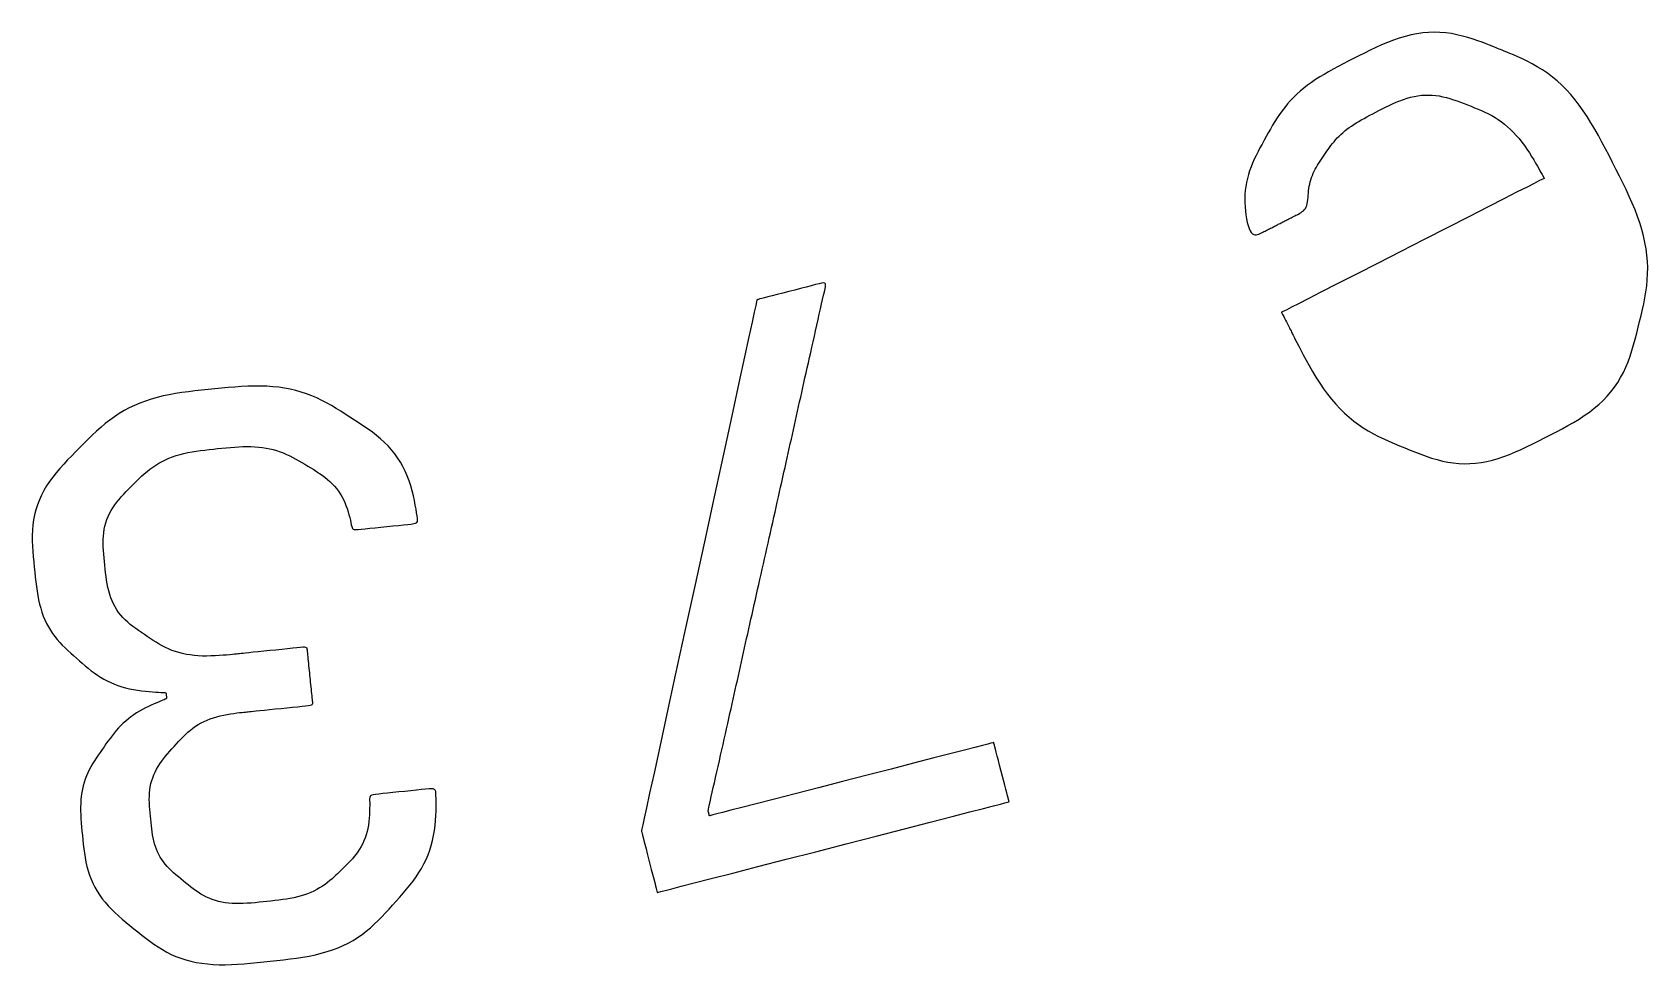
# Model space of a CAD drawing. Extents: x 1 to 47.3, y -47.1 to -0.8.
# Drawn here: x 24.94 to 34.74, y -47.11 to -41.45 of the extents above; entities that cross this region are included whole.
import ezdxf

# ---------------------------------------------------------------- set-up
doc = ezdxf.new("R2010")
doc.units = 0
doc.layers.add('LAYER 1', color=7, linetype='CONTINUOUS')

msp = doc.modelspace()

# ---------------------------------------------------------------- linework, layer by layer
at = {"layer": 'LAYER 1'}
for points in [[(33.5506, -41.4599), (33.5162, -41.4553), (33.4815, -41.4526), (33.4467, -41.4518), (33.4118, -41.4529), (33.3767, -41.4559), (33.3414, -41.4608), (33.306, -41.4677), (33.2705, -41.4764), (33.2348, -41.487), (33.199, -41.4993), (33.1632, -41.5132), (33.1276, -41.5282), (33.0923, -41.5441), (33.0575, -41.5606), (33.0231, -41.5775), (32.9894, -41.5945), (32.9566, -41.6112), (32.9246, -41.6276), (32.8935, -41.6436), (32.8633, -41.6594), (32.8341, -41.6751), (32.8058, -41.6908), (32.7784, -41.7066), (32.7519, -41.7226), (32.7264, -41.7389), (32.7019, -41.7557), (32.6783, -41.7729), (32.6556, -41.7906), (32.6339, -41.8088), (32.6131, -41.8275), (32.5933, -41.8467), (32.5744, -41.8663), (32.5564, -41.8864), (32.5395, -41.907), (32.5234, -41.9281), (32.5081, -41.9496), (32.4936, -41.9714), (32.4796, -41.9935), (32.4661, -42.0159), (32.4529, -42.0385), (32.44, -42.0612), (32.4272, -42.0839), (32.4145, -42.1067), (32.4019, -42.1295), (32.3895, -42.1523), (32.3775, -42.1752), (32.3659, -42.1982), (32.3549, -42.2212), (32.3447, -42.2444), (32.3353, -42.2677), (32.3268, -42.2912), (32.3195, -42.3149), (32.3132, -42.3388), (32.3079, -42.3628), (32.3037, -42.387), (32.3006, -42.4114), (32.2985, -42.436), (32.2975, -42.4607), (32.2976, -42.4857), (32.2987, -42.5107), (32.3008, -42.5356), (32.3038, -42.5597), (32.3077, -42.5828), (32.3123, -42.6043), (32.3175, -42.6238), (32.3234, -42.6409), (32.3298, -42.6551), (32.3366, -42.666), (32.3437, -42.6735), (32.3512, -42.6781), (32.3588, -42.6802), (32.3666, -42.6803), (32.3746, -42.6787), (32.3825, -42.6759), (32.3904, -42.6724), (32.3982, -42.6685), (32.4058, -42.6646), (32.4132, -42.6608), (32.4205, -42.6571), (32.4276, -42.6535), (32.4345, -42.65), (32.4413, -42.6465), (32.4479, -42.6432), (32.4543, -42.6399), (32.4605, -42.6367), (32.4666, -42.6337), (32.4725, -42.6306), (32.4783, -42.6277), (32.484, -42.6247), (32.4897, -42.6219), (32.4952, -42.619), (32.5008, -42.6162), (32.5063, -42.6134), (32.5118, -42.6106), (32.5174, -42.6077), (32.523, -42.6049), (32.5287, -42.602), (32.5345, -42.5991), (32.5403, -42.5961), (32.5463, -42.593), (32.5525, -42.5899), (32.5587, -42.5867), (32.5652, -42.5834), (32.5719, -42.5799), (32.5787, -42.5765), (32.5856, -42.5729), (32.5928, -42.5692), (32.6001, -42.5655), (32.6076, -42.5616), (32.6153, -42.5577), (32.6231, -42.5537), (32.6309, -42.5494), (32.6385, -42.5447), (32.6458, -42.5395), (32.6528, -42.5337), (32.6591, -42.5271), (32.6647, -42.5196), (32.6694, -42.5111), (32.6731, -42.5014), (32.676, -42.4907), (32.6781, -42.479), (32.6797, -42.4666), (32.681, -42.4536), (32.6821, -42.4402), (32.6832, -42.4265), (32.6845, -42.4128), (32.6863, -42.399), (32.6885, -42.3854), (32.6913, -42.372), (32.6945, -42.3586), (32.6983, -42.3455), (32.7026, -42.3325), (32.7074, -42.3196), (32.7127, -42.3069), (32.7185, -42.2943), (32.7248, -42.2818), (32.7315, -42.2695), (32.7387, -42.2573), (32.7462, -42.2452), (32.7539, -42.2331), (32.7619, -42.2211), (32.77, -42.2092), (32.7782, -42.1973), (32.7865, -42.1854), (32.7947, -42.1735), (32.8031, -42.1617), (32.8116, -42.1499), (32.8203, -42.1382), (32.8293, -42.1266), (32.8387, -42.1151), (32.8484, -42.1038), (32.8586, -42.0927), (32.8693, -42.0817), (32.8804, -42.071), (32.8922, -42.0604), (32.9044, -42.05), (32.9171, -42.0398), (32.9303, -42.0298), (32.9441, -42.02), (32.9584, -42.0104), (32.9732, -42.001), (32.9885, -41.9918), (33.0043, -41.9826), (33.0207, -41.9735), (33.0376, -41.9643), (33.0552, -41.9551), (33.0733, -41.9457), (33.092, -41.9361), (33.1114, -41.9262), (33.1313, -41.9161), (33.1518, -41.9058), (33.1728, -41.8956), (33.1941, -41.8857), (33.2157, -41.8761), (33.2376, -41.8671), (33.2596, -41.8589), (33.2816, -41.8516), (33.3036, -41.8454), (33.3256, -41.8404), (33.3474, -41.8366), (33.3693, -41.8339), (33.3911, -41.8323), (33.4128, -41.832), (33.4345, -41.8328), (33.4561, -41.8348), (33.4777, -41.8379), (33.4992, -41.8422), (33.5207, -41.8474), (33.5422, -41.8535), (33.5636, -41.8603), (33.585, -41.8677), (33.6063, -41.8756), (33.6277, -41.8837), (33.649, -41.892), (33.6704, -41.9004), (33.6917, -41.9088), (33.7129, -41.9175), (33.7339, -41.9265), (33.7548, -41.936), (33.7755, -41.9461), (33.7958, -41.9568), (33.8159, -41.9684), (33.8355, -41.9809), (33.8548, -41.9944), (33.8736, -42.0089), (33.892, -42.0244), (33.91, -42.0409), (33.9276, -42.0585), (33.9448, -42.077), (33.9616, -42.0966), (33.978, -42.1171), (33.9939, -42.1387), (34.0093, -42.1607), (34.024, -42.1829), (34.0378, -42.2047), (34.0506, -42.2256), (34.0622, -42.2452), (34.0725, -42.263), (34.0813, -42.2784), (34.0885, -42.2911), (34.0941, -42.3011), (34.0984, -42.3085), (34.1014, -42.3139), (34.1036, -42.3177), (34.1049, -42.3202), (34.1058, -42.3217), (34.1063, -42.3228), (34.1068, -42.3237), (34.1074, -42.3248), (34.108, -42.326), (34.1087, -42.3274), (34.1094, -42.3288), (34.1102, -42.3302), (34.1109, -42.3316), (34.1115, -42.3329), (34.1121, -42.334), (34.1126, -42.335), (34.113, -42.3357), (34.1132, -42.3362), (34.1134, -42.3366), (34.1136, -42.3369), (34.1136, -42.337), (34.1137, -42.3371), (34.1137, -42.3371), (34.1137, -42.3371), (34.113, -42.3375), (34.1092, -42.3394), (34.0996, -42.3443), (34.0816, -42.3535), (34.0526, -42.3683), (34.0099, -42.3901), (33.9508, -42.4202), (33.8727, -42.4601), (33.7735, -42.5107), (33.6559, -42.5707), (33.525, -42.6375), (33.3863, -42.7083), (33.245, -42.7804), (33.1064, -42.8511), (32.9757, -42.9178), (32.8584, -42.9777), (32.7596, -43.0281), (32.6819, -43.0677), (32.6232, -43.0977), (32.5807, -43.1193), (32.552, -43.134), (32.5342, -43.1431), (32.5247, -43.1479), (32.521, -43.1498), (32.5203, -43.1502), (32.5203, -43.1502), (32.5204, -43.1504), (32.5208, -43.151), (32.5214, -43.1523), (32.5225, -43.1544), (32.5242, -43.1577), (32.5265, -43.1622), (32.5296, -43.1683), (32.5336, -43.1762), (32.5385, -43.1857), (32.544, -43.1966), (32.5499, -43.2082), (32.5561, -43.2202), (32.5622, -43.2322), (32.568, -43.2436), (32.5733, -43.254), (32.5779, -43.263), (32.5816, -43.2702), (32.5847, -43.2764), (32.5877, -43.2822), (32.5909, -43.2884), (32.5947, -43.296), (32.5996, -43.3055), (32.6059, -43.3179), (32.6141, -43.334), (32.6246, -43.3545), (32.6374, -43.3794), (32.6523, -43.4079), (32.6692, -43.4393), (32.6878, -43.4729), (32.7079, -43.5079), (32.7293, -43.5434), (32.7518, -43.5788), (32.7752, -43.6133), (32.7993, -43.6463), (32.824, -43.6776), (32.8495, -43.7073), (32.8756, -43.7353), (32.9024, -43.7618), (32.9299, -43.7866), (32.9581, -43.8098), (32.987, -43.8313), (33.0165, -43.8512), (33.0467, -43.8697), (33.0775, -43.8868), (33.1087, -43.9028), (33.1403, -43.9178), (33.1722, -43.9321), (33.2043, -43.9459), (33.2366, -43.9594), (33.2689, -43.9726), (33.3012, -43.9858), (33.3336, -43.9988), (33.366, -44.0112), (33.3985, -44.023), (33.4311, -44.0338), (33.4637, -44.0435), (33.4965, -44.0519), (33.5295, -44.0586), (33.5626, -44.0636), (33.596, -44.0667), (33.6295, -44.0679), (33.6632, -44.0673), (33.697, -44.0649), (33.7311, -44.0606), (33.7653, -44.0544), (33.7998, -44.0464), (33.8344, -44.0365), (33.8692, -44.0249), (33.9041, -44.0117), (33.9392, -43.9971), (33.9745, -43.9814), (34.0099, -43.9647), (34.0454, -43.9474), (34.0809, -43.9295), (34.1166, -43.9114), (34.1524, -43.8932), (34.188, -43.8748), (34.2233, -43.8561), (34.2581, -43.8371), (34.2923, -43.8176), (34.3255, -43.7974), (34.3576, -43.7766), (34.3885, -43.7549), (34.4178, -43.7322), (34.4455, -43.7085), (34.4717, -43.6838), (34.4962, -43.6581), (34.519, -43.6314), (34.5403, -43.6036), (34.56, -43.5748), (34.578, -43.545), (34.5945, -43.5142), (34.6094, -43.4823), (34.6228, -43.4496), (34.635, -43.4161), (34.6462, -43.3819), (34.6565, -43.3472), (34.6662, -43.3121), (34.6753, -43.2766), (34.6843, -43.241), (34.6931, -43.2053), (34.7018, -43.1696), (34.7101, -43.1338), (34.718, -43.0979), (34.7251, -43.0619), (34.7312, -43.0257), (34.7362, -42.9893), (34.7398, -42.9526), (34.7418, -42.9157), (34.7421, -42.8784), (34.7405, -42.8408), (34.7373, -42.8028), (34.7322, -42.7645), (34.7254, -42.7259), (34.7169, -42.687), (34.7065, -42.6478), (34.6944, -42.6082), (34.6806, -42.5683), (34.6651, -42.5281), (34.6482, -42.4876), (34.6301, -42.4469), (34.611, -42.406), (34.5911, -42.3649), (34.5705, -42.3237), (34.5496, -42.2824), (34.5285, -42.241), (34.5074, -42.1997), (34.4861, -42.1585), (34.4646, -42.1177), (34.4428, -42.0776), (34.4206, -42.0382), (34.398, -41.9998), (34.3748, -41.9627), (34.351, -41.927), (34.3264, -41.8928), (34.3011, -41.8604), (34.2751, -41.8295), (34.2484, -41.8004), (34.2209, -41.7729), (34.1926, -41.747), (34.1636, -41.7229), (34.1339, -41.7003), (34.1034, -41.6795), (34.0724, -41.6603), (34.0414, -41.6427), (34.011, -41.6269), (33.9816, -41.6126), (33.954, -41.6), (33.9286, -41.589), (33.906, -41.5796), (33.8868, -41.5718), (33.8714, -41.5656), (33.8591, -41.5607), (33.849, -41.5567), (33.8402, -41.5531), (33.8317, -41.5497), (33.8226, -41.546), (33.8119, -41.5417), (33.7987, -41.5364), (33.7821, -41.5297), (33.7616, -41.5216), (33.7379, -41.5125), (33.7112, -41.5028), (33.6821, -41.4929), (33.6511, -41.4832), (33.6185, -41.4742), (33.5849, -41.4663)], [(29.0474, -46.1983), (29.0469, -46.1963), (29.0463, -46.194), (29.0456, -46.1915), (29.045, -46.1888), (29.0443, -46.1861), (29.0436, -46.1834), (29.043, -46.181), (29.0424, -46.1787), (29.042, -46.1769), (29.0416, -46.1752), (29.0415, -46.1733), (29.0417, -46.1705), (29.0424, -46.1665), (29.0435, -46.1606), (29.0453, -46.1524), (29.0478, -46.1413), (29.0511, -46.1268), (29.0552, -46.1084), (29.0602, -46.0863), (29.066, -46.0609), (29.0723, -46.0328), (29.0792, -46.0026), (29.0864, -45.9706), (29.0939, -45.9375), (29.1015, -45.9038), (29.1092, -45.8699), (29.1167, -45.8364), (29.1242, -45.8033), (29.1315, -45.7707), (29.1388, -45.7385), (29.1459, -45.7067), (29.1529, -45.6753), (29.1598, -45.6444), (29.1667, -45.6139), (29.1734, -45.5839), (29.18, -45.5543), (29.1865, -45.525), (29.1929, -45.4961), (29.1993, -45.4674), (29.2056, -45.4389), (29.2119, -45.4106), (29.2182, -45.3825), (29.2244, -45.3544), (29.2307, -45.3263), (29.2369, -45.2982), (29.2431, -45.2701), (29.2494, -45.2419), (29.2557, -45.2137), (29.262, -45.1853), (29.2683, -45.1568), (29.2747, -45.1281), (29.2812, -45.0993), (29.2876, -45.0703), (29.2942, -45.0411), (29.3007, -45.0117), (29.3074, -44.9821), (29.314, -44.9523), (29.3208, -44.9223), (29.3275, -44.8921), (29.3344, -44.8617), (29.3412, -44.8311), (29.3482, -44.8003), (29.3551, -44.7694), (29.3621, -44.7383), (29.3692, -44.7071), (29.3762, -44.6758), (29.3833, -44.6444), (29.3904, -44.613), (29.3975, -44.5815), (29.4046, -44.55), (29.4116, -44.5185), (29.4187, -44.4871), (29.4258, -44.4557), (29.4328, -44.4244), (29.4398, -44.3932), (29.4468, -44.3621), (29.4537, -44.3312), (29.4606, -44.3005), (29.4674, -44.2699), (29.4742, -44.2396), (29.481, -44.2094), (29.4877, -44.1795), (29.4944, -44.1497), (29.501, -44.1201), (29.5075, -44.0908), (29.5141, -44.0616), (29.5205, -44.0326), (29.5269, -44.0038), (29.5333, -43.9752), (29.5397, -43.9467), (29.546, -43.9184), (29.5523, -43.8901), (29.5585, -43.8619), (29.5648, -43.8338), (29.571, -43.8057), (29.5773, -43.7777), (29.5836, -43.7496), (29.5898, -43.7214), (29.5962, -43.6931), (29.6025, -43.6646), (29.6089, -43.6359), (29.6154, -43.6069), (29.622, -43.5776), (29.6286, -43.5479), (29.6354, -43.5178), (29.6422, -43.4873), (29.6492, -43.4563), (29.6562, -43.4249), (29.6634, -43.3931), (29.6706, -43.3608), (29.678, -43.3281), (29.6854, -43.295), (29.693, -43.2614), (29.7006, -43.2275), (29.7082, -43.1938), (29.7156, -43.1609), (29.7228, -43.1292), (29.7295, -43.0992), (29.7357, -43.0715), (29.7413, -43.0467), (29.7462, -43.0251), (29.7502, -43.0075), (29.7529, -42.9937), (29.7539, -42.9836), (29.7526, -42.9768), (29.7485, -42.973), (29.741, -42.972), (29.7296, -42.9733), (29.7137, -42.9768), (29.6929, -42.9821), (29.6667, -42.9888), (29.636, -42.9967), (29.6021, -43.0055), (29.5663, -43.0147), (29.5298, -43.0241), (29.494, -43.0333), (29.4602, -43.042), (29.4296, -43.0499), (29.4036, -43.0566), (29.3829, -43.062), (29.367, -43.0661), (29.3553, -43.0691), (29.3472, -43.0712), (29.342, -43.0725), (29.3391, -43.0733), (29.3378, -43.0736), (29.3374, -43.0737), (29.3374, -43.0738), (29.3368, -43.0765), (29.3346, -43.0865), (29.3297, -43.1089), (29.3211, -43.1486), (29.3076, -43.2104), (29.2883, -43.2994), (29.2619, -43.4205), (29.2275, -43.5785), (29.1843, -43.7771), (29.1336, -44.0103), (29.0774, -44.2684), (29.018, -44.5413), (28.9575, -44.8194), (28.898, -45.0927), (28.8417, -45.3513), (28.7908, -45.5854), (28.7473, -45.7851), (28.7127, -45.9443), (28.6861, -46.0664), (28.6666, -46.1562), (28.6529, -46.2188), (28.6442, -46.2591), (28.6392, -46.2819), (28.637, -46.2923), (28.6363, -46.2951), (28.6363, -46.2952), (28.6364, -46.2955), (28.6367, -46.2966), (28.6373, -46.2992), (28.6385, -46.3037), (28.6403, -46.3108), (28.643, -46.321), (28.6465, -46.3349), (28.6512, -46.3531), (28.6571, -46.376), (28.6641, -46.4029), (28.6717, -46.4328), (28.6799, -46.4644), (28.6882, -46.4966), (28.6963, -46.5283), (28.7041, -46.5584), (28.7111, -46.5856), (28.7171, -46.6089), (28.7218, -46.6275), (28.7255, -46.6418), (28.7282, -46.6523), (28.7301, -46.6596), (28.7313, -46.6643), (28.732, -46.667), (28.7323, -46.6683), (28.7324, -46.6686), (28.7325, -46.6686), (28.7341, -46.6682), (28.7404, -46.6666), (28.7546, -46.6629), (28.7802, -46.6564), (28.8202, -46.6461), (28.878, -46.6312), (28.9569, -46.6109), (29.06, -46.5843), (29.1901, -46.5508), (29.3434, -46.5114), (29.5136, -46.4675), (29.6941, -46.4211), (29.8783, -46.3737), (30.0598, -46.327), (30.2319, -46.2826), (30.3881, -46.2424), (30.522, -46.208), (30.629, -46.1804), (30.7113, -46.1592), (30.772, -46.1436), (30.8144, -46.1327), (30.8419, -46.1256), (30.8576, -46.1216), (30.8648, -46.1197), (30.8669, -46.1192), (30.867, -46.1191), (30.867, -46.1189), (30.8667, -46.1179), (30.8661, -46.1155), (30.865, -46.1113), (30.8633, -46.1046), (30.8608, -46.095), (30.8574, -46.0818), (30.8529, -46.0645), (30.8473, -46.0427), (30.8407, -46.017), (30.8333, -45.9884), (30.8255, -45.958), (30.8175, -45.927), (30.8096, -45.8964), (30.8021, -45.8673), (30.7953, -45.8409), (30.7895, -45.8182), (30.7848, -45.8), (30.7812, -45.7861), (30.7785, -45.7758), (30.7767, -45.7685), (30.7755, -45.7638), (30.7748, -45.7611), (30.7744, -45.7599), (30.7744, -45.7595), (30.7743, -45.7595), (30.7732, -45.7598), (30.7684, -45.761), (30.7573, -45.7639), (30.7373, -45.769), (30.7057, -45.7771), (30.6599, -45.7889), (30.5972, -45.8051), (30.515, -45.8262), (30.4111, -45.8529), (30.2881, -45.8846), (30.1512, -45.9198), (30.0056, -45.9573), (29.8567, -45.9956), (29.7098, -46.0334), (29.57, -46.0694), (29.4428, -46.1021), (29.3334, -46.1303), (29.2456, -46.1529), (29.178, -46.1703), (29.128, -46.1831), (29.0929, -46.1922), (29.0701, -46.1981), (29.0569, -46.2015), (29.0507, -46.203), (29.0488, -46.2035), (29.0487, -46.2036), (29.0487, -46.2036), (29.0487, -46.2036), (29.0487, -46.2036), (29.0487, -46.2036), (29.0487, -46.2036), (29.0487, -46.2036), (29.0487, -46.2036), (29.0487, -46.2036), (29.0487, -46.2036), (29.0487, -46.2035), (29.0487, -46.2034), (29.0486, -46.2032), (29.0485, -46.2027), (29.0483, -46.2021), (29.0481, -46.2012), (29.0478, -46.1999)], [(26.7002, -46.6307), (26.6836, -46.6411), (26.6664, -46.6509), (26.6485, -46.6599), (26.63, -46.6683), (26.6108, -46.676), (26.591, -46.6831), (26.5706, -46.6895), (26.5496, -46.6952), (26.5279, -46.7003), (26.5057, -46.7047), (26.4829, -46.7086), (26.4597, -46.7121), (26.4362, -46.7152), (26.4124, -46.7181), (26.3884, -46.7207), (26.3642, -46.7233), (26.34, -46.7257), (26.3158, -46.7282), (26.2917, -46.7304), (26.2678, -46.7325), (26.244, -46.7341), (26.2206, -46.7353), (26.1976, -46.7359), (26.175, -46.7357), (26.1529, -46.7348), (26.1313, -46.7331), (26.1104, -46.7304), (26.0899, -46.7269), (26.0701, -46.7224), (26.0509, -46.7172), (26.0322, -46.711), (26.014, -46.704), (25.9965, -46.6961), (25.9795, -46.6873), (25.963, -46.6778), (25.9469, -46.6676), (25.9312, -46.6569), (25.9159, -46.6457), (25.9007, -46.6341), (25.8857, -46.6223), (25.8707, -46.6104), (25.8558, -46.5985), (25.841, -46.5864), (25.8264, -46.5743), (25.812, -46.5621), (25.7979, -46.5497), (25.7843, -46.537), (25.7713, -46.5241), (25.7589, -46.5108), (25.7472, -46.4971), (25.7364, -46.4831), (25.7263, -46.4686), (25.717, -46.4537), (25.7085, -46.4384), (25.7008, -46.4227), (25.6938, -46.4065), (25.6877, -46.39), (25.6823, -46.3731), (25.6777, -46.3557), (25.6737, -46.338), (25.6704, -46.3199), (25.6674, -46.3015), (25.6649, -46.2827), (25.6626, -46.2636), (25.6605, -46.2443), (25.6585, -46.2247), (25.6565, -46.2048), (25.6545, -46.1848), (25.6528, -46.1647), (25.6514, -46.1445), (25.6505, -46.1244), (25.6501, -46.1044), (25.6503, -46.0846), (25.6514, -46.0651), (25.6534, -46.0459), (25.6563, -46.027), (25.6601, -46.0085), (25.6649, -45.9904), (25.6706, -45.9726), (25.6773, -45.9552), (25.6849, -45.9381), (25.6934, -45.9214), (25.7029, -45.905), (25.7132, -45.889), (25.7243, -45.8733), (25.7361, -45.8578), (25.7484, -45.8426), (25.7612, -45.8275), (25.7743, -45.8125), (25.7875, -45.7976), (25.8009, -45.7827), (25.8143, -45.7679), (25.8278, -45.7532), (25.8415, -45.7387), (25.8554, -45.7244), (25.8696, -45.7106), (25.8841, -45.6972), (25.8992, -45.6844), (25.9147, -45.6723), (25.9308, -45.6609), (25.9475, -45.6503), (25.9648, -45.6404), (25.9827, -45.6312), (26.0012, -45.6229), (26.0203, -45.6152), (26.04, -45.6084), (26.0602, -45.6023), (26.081, -45.5969), (26.1022, -45.5923), (26.1232, -45.5883), (26.1437, -45.5849), (26.1632, -45.5821), (26.1814, -45.5798), (26.1978, -45.5779), (26.2121, -45.5764), (26.2238, -45.5752), (26.2332, -45.5742), (26.2413, -45.5734), (26.2492, -45.5726), (26.2578, -45.5717), (26.2683, -45.5706), (26.2817, -45.5692), (26.2989, -45.5675), (26.3211, -45.5652), (26.3486, -45.5624), (26.3802, -45.5592), (26.4144, -45.5557), (26.4499, -45.5521), (26.4853, -45.5485), (26.5192, -45.5451), (26.5502, -45.5419), (26.5768, -45.5392), (26.5981, -45.537), (26.6142, -45.5351), (26.6259, -45.5333), (26.6339, -45.5312), (26.6387, -45.5286), (26.6412, -45.5252), (26.6419, -45.5207), (26.6415, -45.5148), (26.6408, -45.5073), (26.6398, -45.4982), (26.6388, -45.4878), (26.6376, -45.4761), (26.6363, -45.4635), (26.6349, -45.4502), (26.6335, -45.4364), (26.6321, -45.4222), (26.6306, -45.4079), (26.6292, -45.3936), (26.6277, -45.3793), (26.6262, -45.365), (26.6248, -45.3507), (26.6233, -45.3365), (26.6219, -45.3222), (26.6204, -45.3079), (26.6189, -45.2936), (26.6175, -45.2794), (26.616, -45.2655), (26.6147, -45.2519), (26.6134, -45.2391), (26.6121, -45.2272), (26.611, -45.2163), (26.61, -45.2067), (26.6092, -45.1987), (26.6085, -45.1923), (26.6072, -45.1875), (26.6046, -45.1842), (26.6, -45.1822), (26.5926, -45.1814), (26.5816, -45.1817), (26.5663, -45.1829), (26.546, -45.1849), (26.5201, -45.1875), (26.4891, -45.1907), (26.4545, -45.1942), (26.4179, -45.198), (26.3806, -45.2018), (26.3441, -45.2055), (26.3099, -45.209), (26.2795, -45.2121), (26.2543, -45.2147), (26.2345, -45.2167), (26.2191, -45.2183), (26.2069, -45.2196), (26.1969, -45.2206), (26.1878, -45.2215), (26.1784, -45.2225), (26.1678, -45.2236), (26.1547, -45.2249), (26.1383, -45.2265), (26.1192, -45.2284), (26.0977, -45.2302), (26.0743, -45.2319), (26.0496, -45.2333), (26.024, -45.2343), (25.998, -45.2347), (25.9722, -45.2344), (25.9469, -45.2332), (25.9222, -45.2311), (25.8982, -45.2282), (25.8748, -45.2243), (25.852, -45.2196), (25.8299, -45.2139), (25.8084, -45.2074), (25.7875, -45.2), (25.7673, -45.1917), (25.7477, -45.1825), (25.7286, -45.1727), (25.7099, -45.1622), (25.6915, -45.1512), (25.6735, -45.1399), (25.6556, -45.1283), (25.6378, -45.1165), (25.6201, -45.1046), (25.6025, -45.0927), (25.585, -45.0806), (25.5678, -45.0684), (25.551, -45.0558), (25.5346, -45.0429), (25.5189, -45.0296), (25.5039, -45.0157), (25.4897, -45.0012), (25.4765, -44.986), (25.4641, -44.9702), (25.4527, -44.9536), (25.4423, -44.9364), (25.4327, -44.9185), (25.4241, -44.8999), (25.4165, -44.8806), (25.4097, -44.8607), (25.4039, -44.84), (25.3989, -44.8188), (25.3947, -44.7971), (25.391, -44.775), (25.3878, -44.7525), (25.385, -44.7298), (25.3825, -44.707), (25.3802, -44.6842), (25.3778, -44.6614), (25.3756, -44.6387), (25.3736, -44.6161), (25.372, -44.5938), (25.3708, -44.5717), (25.3703, -44.5499), (25.3704, -44.5283), (25.3715, -44.5072), (25.3735, -44.4864), (25.3766, -44.466), (25.3808, -44.4461), (25.3861, -44.4265), (25.3924, -44.4074), (25.3998, -44.3887), (25.4083, -44.3704), (25.4179, -44.3525), (25.4285, -44.335), (25.4402, -44.3179), (25.4528, -44.3012), (25.4662, -44.2848), (25.4803, -44.2686), (25.4949, -44.2526), (25.5099, -44.2368), (25.5252, -44.2211), (25.5406, -44.2055), (25.5561, -44.1898), (25.5717, -44.1743), (25.5874, -44.159), (25.6033, -44.1439), (25.6196, -44.1292), (25.6363, -44.115), (25.6534, -44.1013), (25.6711, -44.0883), (25.6894, -44.076), (25.7084, -44.0645), (25.7281, -44.0538), (25.7484, -44.0439), (25.7694, -44.0347), (25.7911, -44.0263), (25.8134, -44.0188), (25.8364, -44.0119), (25.8601, -44.0059), (25.8844, -44.0006), (25.9093, -43.996), (25.9346, -43.9919), (25.9603, -43.9883), (25.9863, -43.9851), (26.0124, -43.9822), (26.0386, -43.9794), (26.0648, -43.9767), (26.0909, -43.9741), (26.1169, -43.9715), (26.1426, -43.9692), (26.1682, -43.9672), (26.1934, -43.9657), (26.2183, -43.9646), (26.2429, -43.9642), (26.267, -43.9644), (26.2907, -43.9654), (26.3139, -43.9673), (26.3366, -43.9699), (26.3589, -43.9734), (26.3807, -43.9777), (26.402, -43.9828), (26.4228, -43.9887), (26.4432, -43.9954), (26.4632, -44.003), (26.4827, -44.0113), (26.5018, -44.0202), (26.5206, -44.0298), (26.5391, -44.0397), (26.5575, -44.0501), (26.5757, -44.0607), (26.5938, -44.0714), (26.6118, -44.0822), (26.6298, -44.0931), (26.6477, -44.104), (26.6653, -44.1151), (26.6826, -44.1265), (26.6994, -44.1382), (26.7157, -44.1503), (26.7314, -44.1629), (26.7463, -44.176), (26.7604, -44.1897), (26.7737, -44.2041), (26.7861, -44.219), (26.7978, -44.2346), (26.8086, -44.2508), (26.8185, -44.2676), (26.8277, -44.285), (26.836, -44.303), (26.8435, -44.3216), (26.8503, -44.3404), (26.8562, -44.3592), (26.8614, -44.3774), (26.866, -44.3948), (26.8699, -44.411), (26.8732, -44.4255), (26.8758, -44.4379), (26.878, -44.4481), (26.8802, -44.4558), (26.883, -44.4614), (26.8874, -44.4651), (26.8941, -44.467), (26.9038, -44.4676), (26.9173, -44.4669), (26.9355, -44.4652), (26.959, -44.4628), (26.9878, -44.4599), (27.0205, -44.4565), (27.0556, -44.4529), (27.0918, -44.4492), (27.1276, -44.4455), (27.1616, -44.442), (27.1925, -44.4389), (27.2186, -44.4362), (27.2393, -44.4339), (27.2548, -44.4317), (27.2658, -44.4288), (27.2728, -44.4247), (27.2767, -44.4188), (27.2779, -44.4106), (27.2771, -44.3996), (27.275, -44.385), (27.2721, -44.3666), (27.2684, -44.3445), (27.264, -44.3195), (27.2586, -44.2922), (27.2523, -44.2632), (27.2449, -44.233), (27.2363, -44.2024), (27.2265, -44.1719), (27.2153, -44.1421), (27.2028, -44.1132), (27.1889, -44.0853), (27.1737, -44.0585), (27.157, -44.0325), (27.1391, -44.0076), (27.1197, -43.9836), (27.099, -43.9605), (27.0769, -43.9385), (27.0536, -43.9173), (27.029, -43.897), (27.0036, -43.8774), (26.9773, -43.8583), (26.9503, -43.8397), (26.9229, -43.8214), (26.8952, -43.8033), (26.8673, -43.7853), (26.8394, -43.7674), (26.8114, -43.7497), (26.7832, -43.7323), (26.7547, -43.7154), (26.7258, -43.6992), (26.6964, -43.6838), (26.6664, -43.6695), (26.6358, -43.6562), (26.6044, -43.6443), (26.5722, -43.6337), (26.5392, -43.6245), (26.5054, -43.6166), (26.4709, -43.61), (26.4356, -43.6048), (26.3994, -43.6009), (26.3625, -43.5984), (26.3249, -43.5972), (26.2865, -43.5972), (26.2475, -43.5983), (26.208, -43.6003), (26.1681, -43.6031), (26.1279, -43.6064), (26.0876, -43.6102), (26.0472, -43.6142), (26.0068, -43.6184), (25.9666, -43.6225), (25.9266, -43.6269), (25.887, -43.6317), (25.8479, -43.637), (25.8092, -43.6429), (25.7712, -43.6497), (25.7339, -43.6574), (25.6974, -43.6663), (25.6618, -43.6765), (25.6272, -43.6879), (25.5934, -43.7006), (25.5606, -43.7146), (25.5286, -43.7299), (25.4976, -43.7464), (25.4675, -43.7642), (25.4383, -43.7834), (25.41, -43.8037), (25.3825, -43.8252), (25.3557, -43.8478), (25.3295, -43.8711), (25.3038, -43.8951), (25.2785, -43.9197), (25.2535, -43.9446), (25.2286, -43.9698), (25.2037, -43.995), (25.179, -44.0202), (25.1546, -44.0456), (25.1307, -44.0711), (25.1076, -44.0968), (25.0854, -44.1229), (25.0644, -44.1492), (25.0448, -44.176), (25.0268, -44.2032), (25.0104, -44.2309), (24.9958, -44.2592), (24.9829, -44.2879), (24.9717, -44.3172), (24.9622, -44.3469), (24.9544, -44.3772), (24.9484, -44.408), (24.944, -44.4393), (24.9414, -44.4711), (24.9402, -44.5032), (24.9402, -44.5355), (24.9413, -44.5679), (24.9433, -44.6002), (24.9458, -44.6323), (24.9488, -44.664), (24.9519, -44.6953), (24.9551, -44.7258), (24.9583, -44.7557), (24.9616, -44.7849), (24.9652, -44.8134), (24.9691, -44.8412), (24.9736, -44.8682), (24.9787, -44.8945), (24.9845, -44.9201), (24.9911, -44.9449), (24.9986, -44.9689), (25.007, -44.9922), (25.0164, -45.0148), (25.0266, -45.0365), (25.0377, -45.0576), (25.0496, -45.0778), (25.0625, -45.0973), (25.0763, -45.1161), (25.0909, -45.1341), (25.1063, -45.1516), (25.1223, -45.1684), (25.1389, -45.1848), (25.1559, -45.2009), (25.1732, -45.2167), (25.1907, -45.2323), (25.2083, -45.2479), (25.2259, -45.2634), (25.2436, -45.2788), (25.2614, -45.294), (25.2795, -45.3088), (25.2978, -45.3233), (25.3164, -45.3372), (25.3354, -45.3505), (25.3549, -45.363), (25.3749, -45.3748), (25.3954, -45.3856), (25.4164, -45.3957), (25.438, -45.4049), (25.4601, -45.4132), (25.4828, -45.4207), (25.5059, -45.4273), (25.5296, -45.433), (25.5539, -45.4379), (25.5783, -45.442), (25.6026, -45.4454), (25.6263, -45.4481), (25.6489, -45.4503), (25.6699, -45.4519), (25.689, -45.4532), (25.7056, -45.4542), (25.7193, -45.4549), (25.73, -45.4555), (25.738, -45.4561), (25.7437, -45.4566), (25.7476, -45.4573), (25.75, -45.4582), (25.7512, -45.4594), (25.7518, -45.4609), (25.752, -45.4629), (25.7523, -45.4654), (25.7526, -45.4683), (25.7529, -45.4715), (25.7533, -45.4748), (25.7536, -45.4781), (25.7539, -45.4812), (25.7543, -45.4842), (25.7545, -45.4867), (25.7547, -45.4887), (25.7546, -45.4904), (25.7539, -45.4919), (25.7524, -45.4933), (25.7497, -45.495), (25.7455, -45.4969), (25.7396, -45.4994), (25.7318, -45.5026), (25.7216, -45.5067), (25.7092, -45.5118), (25.695, -45.5177), (25.6792, -45.5245), (25.6623, -45.5321), (25.6446, -45.5404), (25.6264, -45.5494), (25.6081, -45.559), (25.5901, -45.5692), (25.5726, -45.58), (25.5555, -45.5914), (25.539, -45.6032), (25.5229, -45.6157), (25.5073, -45.6287), (25.4923, -45.6422), (25.4777, -45.6563), (25.4636, -45.6709), (25.45, -45.686), (25.4369, -45.7017), (25.4241, -45.7177), (25.4116, -45.7341), (25.3994, -45.7508), (25.3873, -45.7677), (25.3754, -45.7847), (25.3636, -45.8018), (25.3517, -45.819), (25.34, -45.8361), (25.3284, -45.8534), (25.3172, -45.8709), (25.3063, -45.8885), (25.2959, -45.9064), (25.2861, -45.9245), (25.2771, -45.9431), (25.2688, -45.962), (25.2614, -45.9813), (25.2549, -46.0011), (25.2492, -46.0212), (25.2444, -46.0418), (25.2404, -46.0629), (25.2373, -46.0843), (25.2351, -46.1062), (25.2337, -46.1285), (25.2331, -46.1512), (25.2332, -46.1743), (25.234, -46.1979), (25.2353, -46.222), (25.2371, -46.2465), (25.2391, -46.2715), (25.2415, -46.297), (25.2439, -46.3229), (25.2464, -46.3494), (25.2492, -46.3761), (25.2523, -46.4032), (25.2559, -46.4303), (25.2602, -46.4574), (25.2652, -46.4844), (25.2713, -46.5111), (25.2784, -46.5374), (25.2868, -46.5631), (25.2965, -46.5884), (25.3075, -46.613), (25.3198, -46.6372), (25.3334, -46.6607), (25.3483, -46.6837), (25.3644, -46.7062), (25.3818, -46.7281), (25.4006, -46.7495), (25.4205, -46.7704), (25.4414, -46.7908), (25.4633, -46.8108), (25.4859, -46.8305), (25.509, -46.85), (25.5326, -46.8692), (25.5565, -46.8884), (25.5805, -46.9075), (25.6045, -46.9265), (25.6287, -46.9453), (25.6531, -46.9637), (25.6779, -46.9816), (25.7033, -46.9987), (25.7292, -47.0149), (25.7559, -47.0301), (25.7833, -47.044), (25.8118, -47.0565), (25.8411, -47.0677), (25.8715, -47.0774), (25.9027, -47.0857), (25.9349, -47.0926), (25.9681, -47.0982), (26.0022, -47.1023), (26.0373, -47.105), (26.0733, -47.1064), (26.1102, -47.1064), (26.1479, -47.1054), (26.1862, -47.1034), (26.2252, -47.1007), (26.2645, -47.0974), (26.3043, -47.0936), (26.3443, -47.0896), (26.3844, -47.0855), (26.4246, -47.0813), (26.4647, -47.0769), (26.5045, -47.072), (26.5438, -47.0667), (26.5826, -47.0607), (26.6206, -47.0539), (26.6577, -47.0461), (26.6938, -47.0373), (26.7288, -47.0272), (26.7626, -47.016), (26.7952, -47.0036), (26.8267, -46.9899), (26.8571, -46.9751), (26.8862, -46.9591), (26.9143, -46.9418), (26.9411, -46.9234), (26.9668, -46.9038), (26.9916, -46.8831), (27.0154, -46.8616), (27.0385, -46.8392), (27.061, -46.8163), (27.0831, -46.7929), (27.1048, -46.7691), (27.1264, -46.7452), (27.148, -46.7213), (27.1694, -46.6972), (27.1905, -46.6731), (27.2111, -46.6488), (27.2311, -46.6242), (27.2504, -46.5993), (27.2687, -46.5741), (27.2859, -46.5484), (27.3018, -46.5222), (27.3164, -46.4954), (27.3296, -46.4681), (27.3415, -46.4403), (27.352, -46.4119), (27.3612, -46.383), (27.3691, -46.3535), (27.3755, -46.3235), (27.3807, -46.293), (27.3845, -46.2621), (27.3872, -46.2314), (27.3889, -46.2014), (27.3899, -46.1726), (27.3903, -46.1456), (27.3902, -46.121), (27.3899, -46.0993), (27.3895, -46.081), (27.3891, -46.0666), (27.388, -46.0557), (27.3855, -46.048), (27.3809, -46.043), (27.3735, -46.0404), (27.3625, -46.0397), (27.3473, -46.0405), (27.327, -46.0424), (27.3012, -46.045), (27.2706, -46.0482), (27.2366, -46.0516), (27.2007, -46.0553), (27.1643, -46.059), (27.1287, -46.0626), (27.0956, -46.066), (27.0662, -46.069), (27.042, -46.0715), (27.0232, -46.0736), (27.0093, -46.0757), (26.9995, -46.0783), (26.9931, -46.0816), (26.9894, -46.0863), (26.9876, -46.0925), (26.9871, -46.1008), (26.9872, -46.1116), (26.9873, -46.125), (26.9873, -46.1407), (26.9871, -46.1582), (26.9866, -46.1771), (26.9857, -46.1972), (26.9842, -46.2178), (26.9821, -46.2387), (26.9793, -46.2594), (26.9757, -46.2796), (26.9712, -46.2993), (26.9659, -46.3184), (26.9597, -46.337), (26.9527, -46.3549), (26.9448, -46.3723), (26.9361, -46.3892), (26.9265, -46.4054), (26.9161, -46.4211), (26.9051, -46.4361), (26.8937, -46.4504), (26.8824, -46.4636), (26.8713, -46.4759), (26.8608, -46.4869), (26.8513, -46.4967), (26.8429, -46.505), (26.836, -46.5117), (26.8306, -46.517), (26.8263, -46.5213), (26.8226, -46.5249), (26.8191, -46.5283), (26.8155, -46.5319), (26.8114, -46.536), (26.8063, -46.541), (26.7998, -46.5473), (26.7917, -46.5552), (26.7822, -46.5644), (26.7712, -46.5746), (26.7591, -46.5855), (26.7457, -46.5968), (26.7314, -46.6083), (26.7162, -46.6197)]]:
    msp.add_lwpolyline(points, close=True, dxfattribs=at)

doc.saveas('drawing.dxf')
